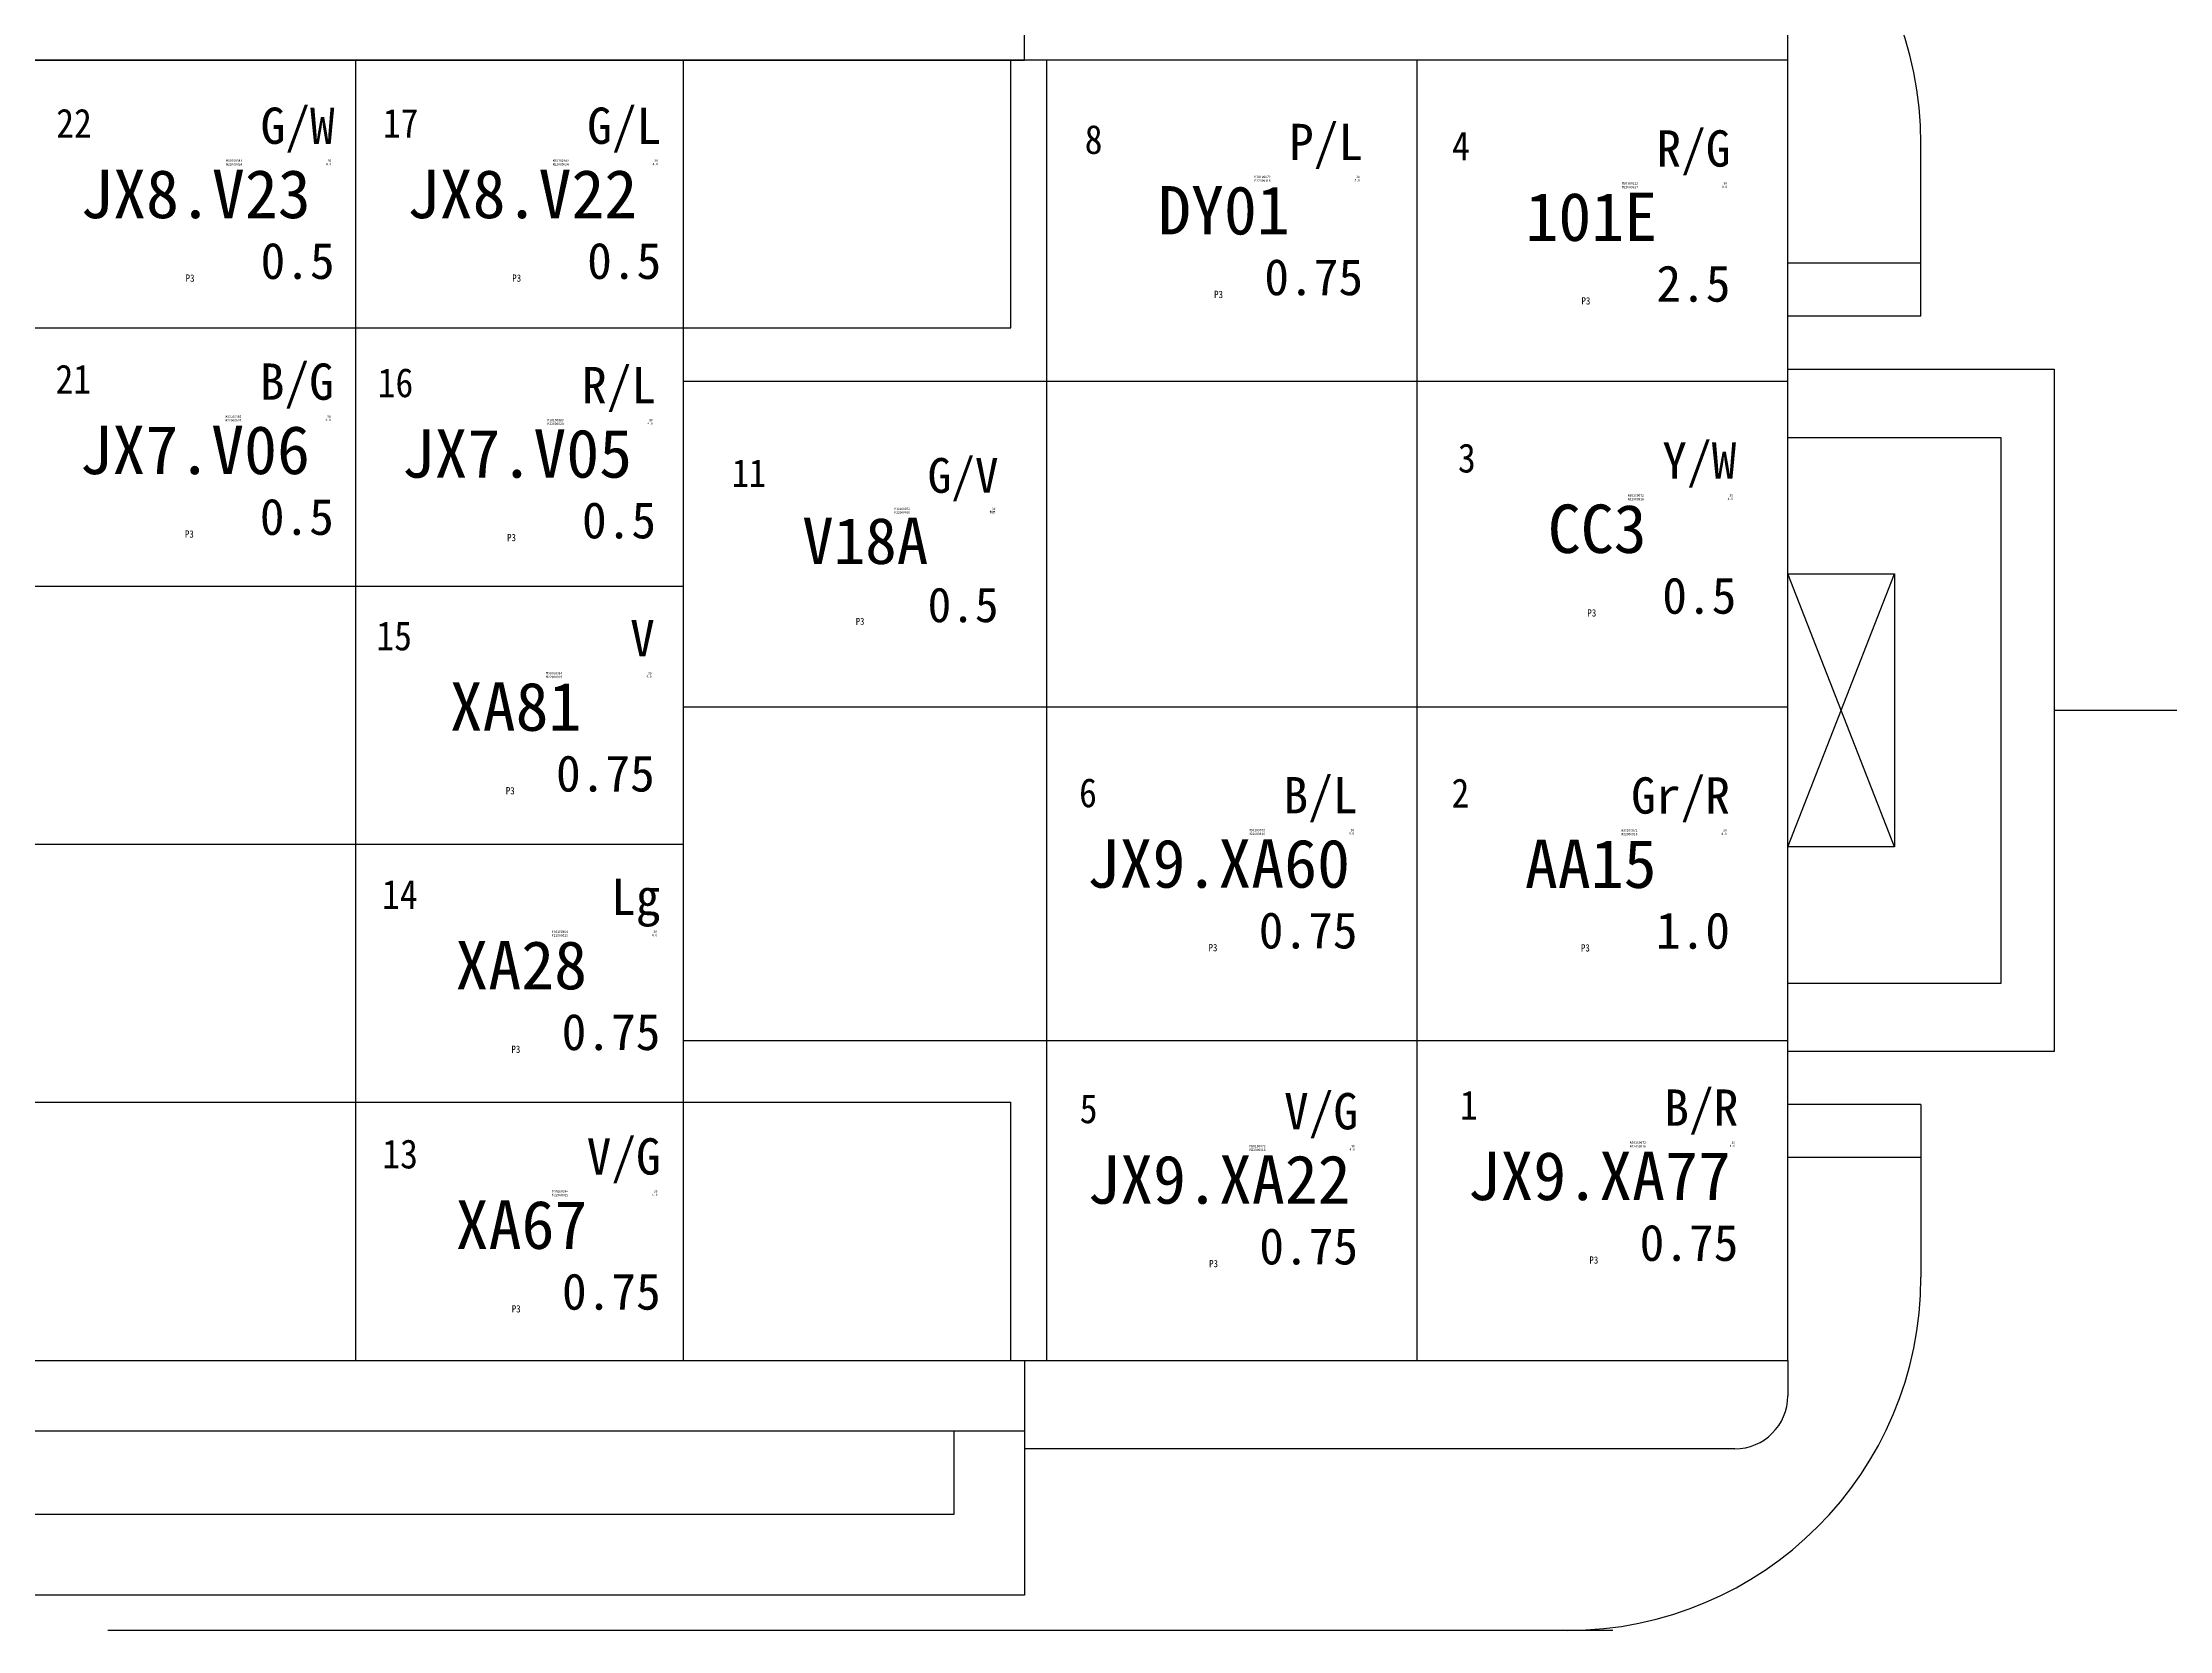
# Model space of a CAD drawing. Header units: millimetres. Extents: x -2653 to 6698, y -4403 to -42.
# Drawn here: x 222.3 to 310.1, y -973.1 to -907.6 of the extents above; entities that cross this region are included whole.
import ezdxf
from ezdxf.enums import TextEntityAlignment as Align

# ---------------------------------------------------------------- set-up
doc = ezdxf.new("R2010")
doc.units = ezdxf.units.MM
doc.header["$MEASUREMENT"] = 0
doc.layers.add('轮廓线', color=7, linetype='Continuous')
for name, color, linetype, plot in [('隐藏-剥皮长度', 2, 'Continuous', False), ('隐藏-加余量', 1, 'Continuous', False), ('隐藏-备注', 1, 'Continuous', False), ('隐藏-孔位', 1, 'Continuous', False), ('隐藏-对应端子', 2, 'Continuous', False), ('隐藏-规格', 1, 'Continuous', False), ('隐藏-辅助信息', 3, 'Continuous', False), ('隐藏-防水栓', 2, 'Continuous', False)]:
    doc.layers.add(name, color=color, linetype=linetype, plot=plot)
doc.styles.add('CL', font='', dxfattribs={"height": 2})
doc.styles.get('CL').set_extended_font_data('SimSun')

# ---------------------------------------------------------------- blocks, each defined once
blk = doc.blocks.new('电线2')
at = {"layer": '轮廓线', "color": 7, "style": 'CL', "flags": 4}
for tag, p in [('颜色', (5.879, 2.803)), ('线径', (5.879, -2.776))]:
    blk.add_attdef(tag, text='', height=1.5, dxfattribs=at).set_placement(p, align=Align.MIDDLE_RIGHT)
blk.add_attdef('线号', text='', height=2, dxfattribs=at).set_placement((0.127, -0.016), align=Align.MIDDLE_CENTER)
at = {"layer": '隐藏-剥皮长度', "color": 2, "style": 'CL', "width": 0.9, "flags": 4}
blk.add_attdef('剥皮', text='', height=0.1, dxfattribs=at).set_placement((5.742, 1.222), align=Align.MIDDLE_RIGHT)
at = {"layer": '隐藏-加余量', "color": 1, "style": 'CL', "width": 0.9, "flags": 4}
blk.add_attdef('加余量', text='', height=0.1, dxfattribs=at).set_placement((5.742, 1.362), align=Align.MIDDLE_RIGHT)
at = {"layer": '隐藏-备注', "color": 1, "style": 'CL', "width": 0.9, "flags": 5}
blk.add_attdef('备注', text='', height=0.1, dxfattribs=at).set_placement((3.704, -1.38), align=Align.MIDDLE_CENTER)
at = {"layer": '隐藏-孔位', "color": 6, "style": 'CL', "width": 0.9, "flags": 4}
blk.add_attdef('孔位', text='', height=1.2, dxfattribs=at).set_placement((-5.625, 2.907), align=Align.MIDDLE_LEFT)
at = {"layer": '隐藏-对应端子', "color": 2, "style": 'CL', "width": 0.9, "flags": 4}
blk.add_attdef('对应簧片', text='', height=0.1, dxfattribs=at).set_placement((2.055, 1.208), align=Align.MIDDLE_RIGHT)
at = {"layer": '隐藏-规格', "color": 1, "style": 'CL', "width": 0.9, "flags": 5}
blk.add_attdef('规格', text='', height=0.2, dxfattribs=at).set_placement((5.742, -1.391), align=Align.MIDDLE_RIGHT)
at = {"layer": '隐藏-辅助信息', "color": 3, "style": 'CL', "width": 0.9, "flags": 5}
for tag, p in [('供方编码', (3.704, 1.236)), ('编码', (3.704, 1.37))]:
    blk.add_attdef(tag, text='', height=0.1, dxfattribs=at).set_placement(p, align=Align.MIDDLE_CENTER)
at = {"layer": '隐藏-辅助信息', "color": 2, "style": 'CL', "width": 0.9, "flags": 5}
for tag, p in [('辅助', (3.704, 1.511)), ('标识管', (3.704, -1.138))]:
    blk.add_attdef(tag, text='', height=0.1, dxfattribs=at).set_placement(p, align=Align.MIDDLE_CENTER)
at = {"layer": '隐藏-辅助信息', "color": 3, "style": 'CL', "width": 0.9, "flags": 5}
for tag, p in [('线种', (2.055, -1.261)), ('工位', (2.055, -1.38))]:
    blk.add_attdef(tag, text='', height=0.1, dxfattribs=at).set_placement(p, align=Align.MIDDLE_RIGHT)
at = {"layer": '隐藏-辅助信息', "color": 1, "style": 'CL', "width": 0.9, "flags": 5}
blk.add_attdef('选项', text='', height=0.1, dxfattribs=at).set_placement((3.704, -1.261), align=Align.MIDDLE_CENTER)
at = {"layer": '隐藏-辅助信息', "color": 4, "style": 'CL', "width": 0.9, "flags": 4}
blk.add_attdef('位置', text='', height=0.3, dxfattribs=at).set_placement((-0.094, -3.491), align=Align.MIDDLE_CENTER)
at = {"layer": '隐藏-防水栓', "color": 2, "style": 'CL', "width": 0.9, "flags": 4}
blk.add_attdef('防水栓', text='', height=0.1, dxfattribs=at).set_placement((2.055, 1.362), align=Align.MIDDLE_RIGHT)

msp = doc.modelspace()

# ---------------------------------------------------------------- linework, layer by layer
at = {"color": 0}
for p, q in [((294.365, -908.282), (294.365, -906.823)), ((299.871, -918.849), (299.871, -911.724)), ((299.871, -916.661), (294.365, -916.661)), ((299.871, -918.849), (294.365, -918.849)), ((298.77, -940.768), (294.365, -929.494)), ((294.365, -940.768), (298.77, -929.494)), ((299.871, -951.413), (294.365, -951.413)), ((299.871, -951.413), (299.871, -958.538)), ((299.871, -953.602), (294.365, -953.602)), ((294.365, -961.981), (294.365, -963.44)), ((262.834, -964.896), (214.746, -964.896)), ((292.177, -965.629), (262.834, -965.629)), ((287.142, -973.131), (224.953, -973.131))]:
    msp.add_line(p, q, dxfattribs=at)
for points in [[(262.834, -908.282), (262.834, -898.592), (214.746, -898.592), (214.746, -908.282)], [(294.364, -961.981), (294.365, -908.282), (167.514, -908.282), (167.514, -961.981)], [(294.365, -949.224), (294.365, -921.038), (305.377, -921.038), (305.377, -949.224)], [(294.365, -946.406), (294.365, -923.857), (303.175, -923.857), (303.175, -946.406)], [(294.365, -940.768), (294.365, -929.494), (298.77, -929.494), (298.77, -940.768)], [(262.834, -961.981), (262.834, -971.671), (214.746, -971.671), (214.746, -961.981)]]:
    msp.add_lwpolyline(points, close=True, dxfattribs=at)
msp.add_lwpolyline([(217.651, -964.896), (217.651, -968.334), (259.928, -968.334), (259.928, -964.896)], dxfattribs=at)
for centre, radius, start, end in [((285.279, -911.724), 14.592, 0, 90), ((285.279, -958.538), 14.592, 270, 0), ((292.177, -963.44), 2.189, 270, 0)]:
    msp.add_arc(centre, radius, start, end, dxfattribs=at)
at = {"layer": '轮廓线', "lineweight": 25}
for p, q in [((235.199, -961.981), (235.199, -908.282)), ((248.736, -961.981), (248.736, -908.282)), ((262.272, -919.339), (262.272, -908.282)), ((263.75, -961.981), (263.75, -908.282)), ((279.057, -961.981), (279.057, -908.282)), ((167.514, -919.339), (262.272, -919.339)), ((294.365, -921.553), (248.736, -921.553)), ((167.514, -929.999), (248.736, -929.999)), ((294.365, -934.997), (248.736, -934.997)), ((167.514, -940.66), (248.736, -940.66)), ((294.365, -948.776), (248.736, -948.776)), ((167.514, -951.32), (262.272, -951.32)), ((262.272, -961.981), (262.272, -951.32))]:
    msp.add_line(p, q, dxfattribs=at)
at = {"layer": '轮廓线', "lineweight": -3}
msp.add_line((436.035, -935.131), (305.377, -935.131), dxfattribs=at)

# ---------------------------------------------------------------- block references
at = {"lineweight": -3}
ref = msp.add_blockref('电线2', (228.45, -913.79), dxfattribs=at)
ref.add_attrib('线号', 'JX8.V23', dxfattribs={"layer": '轮廓线', "color": 7, "height": 2, "style": 'CL'}).set_placement((228.577, -913.806), align=Align.MIDDLE_CENTER)
ref.add_attrib('线径', '0.5', dxfattribs={"layer": '轮廓线', "color": 7, "height": 1.5, "style": 'CL'}).set_placement((234.329, -916.565), align=Align.MIDDLE_RIGHT)
ref.add_attrib('颜色', 'G/W', dxfattribs={"layer": '轮廓线', "color": 7, "height": 1.5, "style": 'CL'}).set_placement((234.329, -910.986), align=Align.MIDDLE_RIGHT)
ref.add_attrib('孔位', '22', dxfattribs={"layer": '隐藏-孔位', "color": 6, "height": 1.2, "style": 'CL', "width": 0.9}).set_placement((222.825, -910.883), align=Align.MIDDLE_LEFT)
ref.add_attrib('剥皮', '4.0', dxfattribs={"layer": '隐藏-剥皮长度', "color": 2, "height": 0.1, "style": 'CL', "width": 0.9}).set_placement((234.192, -912.568), align=Align.MIDDLE_RIGHT)
ref.add_attrib('对应簧片', 'M22000024', dxfattribs={"layer": '隐藏-对应端子', "color": 2, "height": 0.1, "style": 'CL', "width": 0.9}).set_placement((230.506, -912.581), align=Align.MIDDLE_RIGHT)
ref.add_attrib('防水栓', 'M30100383', dxfattribs={"layer": '隐藏-防水栓', "color": 2, "height": 0.1, "style": 'CL', "width": 0.9}).set_placement((230.506, -912.428), align=Align.MIDDLE_RIGHT)
ref.add_attrib('加余量', '30', dxfattribs={"layer": '隐藏-加余量', "color": 1, "height": 0.1, "style": 'CL', "width": 0.9}).set_placement((234.192, -912.428), align=Align.MIDDLE_RIGHT)
ref.add_attrib('位置', 'P3', dxfattribs={"layer": '隐藏-辅助信息', "color": 4, "height": 0.3, "style": 'CL', "width": 0.9}).set_placement((228.356, -917.28), align=Align.MIDDLE_CENTER)
ref = msp.add_blockref('电线2', (241.945, -913.79), dxfattribs=at)
ref.add_attrib('线号', 'JX8.V22', dxfattribs={"layer": '轮廓线', "color": 7, "height": 2, "style": 'CL'}).set_placement((242.071, -913.806), align=Align.MIDDLE_CENTER)
ref.add_attrib('线径', '0.5', dxfattribs={"layer": '轮廓线', "color": 7, "height": 1.5, "style": 'CL'}).set_placement((247.823, -916.565), align=Align.MIDDLE_RIGHT)
ref.add_attrib('颜色', 'G/L', dxfattribs={"layer": '轮廓线', "color": 7, "height": 1.5, "style": 'CL'}).set_placement((247.823, -910.986), align=Align.MIDDLE_RIGHT)
ref.add_attrib('孔位', '17', dxfattribs={"layer": '隐藏-孔位', "color": 6, "height": 1.2, "style": 'CL', "width": 0.9}).set_placement((236.32, -910.883), align=Align.MIDDLE_LEFT)
ref.add_attrib('剥皮', '4.0', dxfattribs={"layer": '隐藏-剥皮长度', "color": 2, "height": 0.1, "style": 'CL', "width": 0.9}).set_placement((247.686, -912.568), align=Align.MIDDLE_RIGHT)
ref.add_attrib('对应簧片', 'M22000024', dxfattribs={"layer": '隐藏-对应端子', "color": 2, "height": 0.1, "style": 'CL', "width": 0.9}).set_placement((244, -912.581), align=Align.MIDDLE_RIGHT)
ref.add_attrib('防水栓', 'M30100383', dxfattribs={"layer": '隐藏-防水栓', "color": 2, "height": 0.1, "style": 'CL', "width": 0.9}).set_placement((244, -912.428), align=Align.MIDDLE_RIGHT)
ref.add_attrib('加余量', '30', dxfattribs={"layer": '隐藏-加余量', "color": 1, "height": 0.1, "style": 'CL', "width": 0.9}).set_placement((247.686, -912.428), align=Align.MIDDLE_RIGHT)
ref.add_attrib('位置', 'P3', dxfattribs={"layer": '隐藏-辅助信息', "color": 4, "height": 0.3, "style": 'CL', "width": 0.9}).set_placement((241.85, -917.28), align=Align.MIDDLE_CENTER)
ref = msp.add_blockref('电线2', (270.943, -914.462), dxfattribs=at)
ref.add_attrib('线号', 'DY01', dxfattribs={"layer": '轮廓线', "color": 7, "height": 2, "style": 'CL'}).set_placement((271.07, -914.478), align=Align.MIDDLE_CENTER)
ref.add_attrib('线径', '0.75', dxfattribs={"layer": '轮廓线', "color": 7, "height": 1.5, "style": 'CL'}).set_placement((276.821, -917.237), align=Align.MIDDLE_RIGHT)
ref.add_attrib('颜色', 'P/L', dxfattribs={"layer": '轮廓线', "color": 7, "height": 1.5, "style": 'CL'}).set_placement((276.821, -911.658), align=Align.MIDDLE_RIGHT)
ref.add_attrib('孔位', '8', dxfattribs={"layer": '隐藏-孔位', "color": 6, "height": 1.2, "style": 'CL', "width": 0.9}).set_placement((265.318, -911.555), align=Align.MIDDLE_LEFT)
ref.add_attrib('剥皮', '4.0', dxfattribs={"layer": '隐藏-剥皮长度', "color": 2, "height": 0.1, "style": 'CL', "width": 0.9}).set_placement((276.685, -913.24), align=Align.MIDDLE_RIGHT)
ref.add_attrib('对应簧片', 'M22000916', dxfattribs={"layer": '隐藏-对应端子', "color": 2, "height": 0.1, "style": 'CL', "width": 0.9}).set_placement((272.998, -913.253), align=Align.MIDDLE_RIGHT)
ref.add_attrib('防水栓', 'M30100072', dxfattribs={"layer": '隐藏-防水栓', "color": 2, "height": 0.1, "style": 'CL', "width": 0.9}).set_placement((272.998, -913.1), align=Align.MIDDLE_RIGHT)
ref.add_attrib('加余量', '30', dxfattribs={"layer": '隐藏-加余量', "color": 1, "height": 0.1, "style": 'CL', "width": 0.9}).set_placement((276.685, -913.1), align=Align.MIDDLE_RIGHT)
ref.add_attrib('位置', 'P3', dxfattribs={"layer": '隐藏-辅助信息', "color": 4, "height": 0.3, "style": 'CL', "width": 0.9}).set_placement((270.848, -917.952), align=Align.MIDDLE_CENTER)
ref = msp.add_blockref('电线2', (286.121, -914.729), dxfattribs=at)
ref.add_attrib('线号', '101E', dxfattribs={"layer": '轮廓线', "color": 7, "height": 2, "style": 'CL'}).set_placement((286.248, -914.746), align=Align.MIDDLE_CENTER)
ref.add_attrib('线径', '2.5', dxfattribs={"layer": '轮廓线', "color": 7, "height": 1.5, "style": 'CL'}).set_placement((292, -917.505), align=Align.MIDDLE_RIGHT)
ref.add_attrib('颜色', 'R/G', dxfattribs={"layer": '轮廓线', "color": 7, "height": 1.5, "style": 'CL'}).set_placement((292, -911.926), align=Align.MIDDLE_RIGHT)
ref.add_attrib('孔位', '4', dxfattribs={"layer": '隐藏-孔位', "color": 6, "height": 1.2, "style": 'CL', "width": 0.9}).set_placement((280.496, -911.822), align=Align.MIDDLE_LEFT)
ref.add_attrib('剥皮', '4.0', dxfattribs={"layer": '隐藏-剥皮长度', "color": 2, "height": 0.1, "style": 'CL', "width": 0.9}).set_placement((291.863, -913.508), align=Align.MIDDLE_RIGHT)
ref.add_attrib('对应簧片', 'M22000927', dxfattribs={"layer": '隐藏-对应端子', "color": 2, "height": 0.1, "style": 'CL', "width": 0.9}).set_placement((288.177, -913.521), align=Align.MIDDLE_RIGHT)
ref.add_attrib('防水栓', 'M30300112', dxfattribs={"layer": '隐藏-防水栓', "color": 2, "height": 0.1, "style": 'CL', "width": 0.9}).set_placement((288.177, -913.368), align=Align.MIDDLE_RIGHT)
ref.add_attrib('加余量', '30', dxfattribs={"layer": '隐藏-加余量', "color": 1, "height": 0.1, "style": 'CL', "width": 0.9}).set_placement((291.863, -913.368), align=Align.MIDDLE_RIGHT)
ref.add_attrib('位置', 'P3', dxfattribs={"layer": '隐藏-辅助信息', "color": 4, "height": 0.3, "style": 'CL', "width": 0.9}).set_placement((286.027, -918.22), align=Align.MIDDLE_CENTER)
ref = msp.add_blockref('电线2', (228.42, -924.359), dxfattribs=at)
ref.add_attrib('线号', 'JX7.V06', dxfattribs={"layer": '轮廓线', "color": 7, "height": 2, "style": 'CL'}).set_placement((228.547, -924.376), align=Align.MIDDLE_CENTER)
ref.add_attrib('线径', '0.5', dxfattribs={"layer": '轮廓线', "color": 7, "height": 1.5, "style": 'CL'}).set_placement((234.298, -927.135), align=Align.MIDDLE_RIGHT)
ref.add_attrib('颜色', 'B/G', dxfattribs={"layer": '轮廓线', "color": 7, "height": 1.5, "style": 'CL'}).set_placement((234.298, -921.556), align=Align.MIDDLE_RIGHT)
ref.add_attrib('孔位', '21', dxfattribs={"layer": '隐藏-孔位', "color": 6, "height": 1.2, "style": 'CL', "width": 0.9}).set_placement((222.795, -921.452), align=Align.MIDDLE_LEFT)
ref.add_attrib('剥皮', '4.0', dxfattribs={"layer": '隐藏-剥皮长度', "color": 2, "height": 0.1, "style": 'CL', "width": 0.9}).set_placement((234.162, -923.138), align=Align.MIDDLE_RIGHT)
ref.add_attrib('对应簧片', 'M22000024', dxfattribs={"layer": '隐藏-对应端子', "color": 2, "height": 0.1, "style": 'CL', "width": 0.9}).set_placement((230.475, -923.151), align=Align.MIDDLE_RIGHT)
ref.add_attrib('防水栓', 'M30100383', dxfattribs={"layer": '隐藏-防水栓', "color": 2, "height": 0.1, "style": 'CL', "width": 0.9}).set_placement((230.475, -922.997), align=Align.MIDDLE_RIGHT)
ref.add_attrib('加余量', '30', dxfattribs={"layer": '隐藏-加余量', "color": 1, "height": 0.1, "style": 'CL', "width": 0.9}).set_placement((234.162, -922.997), align=Align.MIDDLE_RIGHT)
ref.add_attrib('位置', 'P3', dxfattribs={"layer": '隐藏-辅助信息', "color": 4, "height": 0.3, "style": 'CL', "width": 0.9}).set_placement((228.325, -927.85), align=Align.MIDDLE_CENTER)
ref = msp.add_blockref('电线2', (241.732, -924.505), dxfattribs=at)
ref.add_attrib('线号', 'JX7.V05', dxfattribs={"layer": '轮廓线', "color": 7, "height": 2, "style": 'CL'}).set_placement((241.858, -924.521), align=Align.MIDDLE_CENTER)
ref.add_attrib('线径', '0.5', dxfattribs={"layer": '轮廓线', "color": 7, "height": 1.5, "style": 'CL'}).set_placement((247.61, -927.28), align=Align.MIDDLE_RIGHT)
ref.add_attrib('颜色', 'R/L', dxfattribs={"layer": '轮廓线', "color": 7, "height": 1.5, "style": 'CL'}).set_placement((247.61, -921.701), align=Align.MIDDLE_RIGHT)
ref.add_attrib('孔位', '16', dxfattribs={"layer": '隐藏-孔位', "color": 6, "height": 1.2, "style": 'CL', "width": 0.9}).set_placement((236.107, -921.598), align=Align.MIDDLE_LEFT)
ref.add_attrib('剥皮', '4.0', dxfattribs={"layer": '隐藏-剥皮长度', "color": 2, "height": 0.1, "style": 'CL', "width": 0.9}).set_placement((247.473, -923.283), align=Align.MIDDLE_RIGHT)
ref.add_attrib('对应簧片', 'M22000024', dxfattribs={"layer": '隐藏-对应端子', "color": 2, "height": 0.1, "style": 'CL', "width": 0.9}).set_placement((243.787, -923.296), align=Align.MIDDLE_RIGHT)
ref.add_attrib('防水栓', 'M30100383', dxfattribs={"layer": '隐藏-防水栓', "color": 2, "height": 0.1, "style": 'CL', "width": 0.9}).set_placement((243.787, -923.143), align=Align.MIDDLE_RIGHT)
ref.add_attrib('加余量', '30', dxfattribs={"layer": '隐藏-加余量', "color": 1, "height": 0.1, "style": 'CL', "width": 0.9}).set_placement((247.473, -923.143), align=Align.MIDDLE_RIGHT)
ref.add_attrib('位置', 'P3', dxfattribs={"layer": '隐藏-辅助信息', "color": 4, "height": 0.3, "style": 'CL', "width": 0.9}).set_placement((241.637, -927.995), align=Align.MIDDLE_CENTER)
ref = msp.add_blockref('电线2', (286.365, -927.617), dxfattribs=at)
ref.add_attrib('线号', 'CC3', dxfattribs={"layer": '轮廓线', "color": 7, "height": 2, "style": 'CL'}).set_placement((286.492, -927.633), align=Align.MIDDLE_CENTER)
ref.add_attrib('线径', '0.5', dxfattribs={"layer": '轮廓线', "color": 7, "height": 1.5, "style": 'CL'}).set_placement((292.243, -930.392), align=Align.MIDDLE_RIGHT)
ref.add_attrib('颜色', 'Y/W', dxfattribs={"layer": '轮廓线', "color": 7, "height": 1.5, "style": 'CL'}).set_placement((292.243, -924.813), align=Align.MIDDLE_RIGHT)
ref.add_attrib('孔位', '3', dxfattribs={"layer": '隐藏-孔位', "color": 6, "height": 1.2, "style": 'CL', "width": 0.9}).set_placement((280.74, -924.71), align=Align.MIDDLE_LEFT)
ref.add_attrib('剥皮', '4.0', dxfattribs={"layer": '隐藏-剥皮长度', "color": 2, "height": 0.1, "style": 'CL', "width": 0.9}).set_placement((292.106, -926.395), align=Align.MIDDLE_RIGHT)
ref.add_attrib('对应簧片', 'M22000916', dxfattribs={"layer": '隐藏-对应端子', "color": 2, "height": 0.1, "style": 'CL', "width": 0.9}).set_placement((288.42, -926.408), align=Align.MIDDLE_RIGHT)
ref.add_attrib('防水栓', 'M30100072', dxfattribs={"layer": '隐藏-防水栓', "color": 2, "height": 0.1, "style": 'CL', "width": 0.9}).set_placement((288.42, -926.255), align=Align.MIDDLE_RIGHT)
ref.add_attrib('加余量', '30', dxfattribs={"layer": '隐藏-加余量', "color": 1, "height": 0.1, "style": 'CL', "width": 0.9}).set_placement((292.106, -926.255), align=Align.MIDDLE_RIGHT)
ref.add_attrib('位置', 'P3', dxfattribs={"layer": '隐藏-辅助信息', "color": 4, "height": 0.3, "style": 'CL', "width": 0.9}).set_placement((286.27, -931.107), align=Align.MIDDLE_CENTER)
at = {"lineweight": 0}
ref = msp.add_blockref('电线2', (256.129, -928.114), dxfattribs=dict(at, xscale=0.9576686719836403, yscale=0.9576686719836403, zscale=0.9576686719836403))
ref.add_attrib('线号', 'V18A', dxfattribs={"layer": '轮廓线', "color": 7, "height": 1.9153, "style": 'CL'}).set_placement((256.25, -928.13), align=Align.MIDDLE_CENTER)
ref.add_attrib('线径', '0.5', dxfattribs={"layer": '轮廓线', "color": 7, "height": 1.4365, "style": 'CL'}).set_placement((261.759, -930.772), align=Align.MIDDLE_RIGHT)
ref.add_attrib('颜色', 'G/V', dxfattribs={"layer": '轮廓线', "color": 7, "height": 1.4365, "style": 'CL'}).set_placement((261.759, -925.429), align=Align.MIDDLE_RIGHT)
ref.add_attrib('孔位', '11', dxfattribs={"layer": '隐藏-孔位', "color": 6, "height": 1.1492, "style": 'CL', "width": 0.9}).set_placement((250.742, -925.33), align=Align.MIDDLE_LEFT)
ref.add_attrib('剥皮', '剥皮', dxfattribs={"layer": '隐藏-剥皮长度', "color": 2, "height": 0.0958, "style": 'CL', "width": 0.9}).set_placement((261.628, -926.944), align=Align.MIDDLE_RIGHT)
ref.add_attrib('对应簧片', 'M22000916', dxfattribs={"layer": '隐藏-对应端子', "color": 2, "height": 0.0958, "style": 'CL', "width": 0.9}).set_placement((258.097, -926.957), align=Align.MIDDLE_RIGHT)
ref.add_attrib('防水栓', 'M30100072', dxfattribs={"layer": '隐藏-防水栓', "color": 2, "height": 0.0958, "style": 'CL', "width": 0.9}).set_placement((258.097, -926.81), align=Align.MIDDLE_RIGHT)
ref.add_attrib('加余量', '30', dxfattribs={"layer": '隐藏-加余量', "color": 1, "height": 0.0958, "style": 'CL', "width": 0.9}).set_placement((261.628, -926.81), align=Align.MIDDLE_RIGHT)
ref.add_attrib('位置', 'P3', dxfattribs={"layer": '隐藏-辅助信息', "color": 4, "height": 0.2873, "style": 'CL', "width": 0.9}).set_placement((256.039, -931.457), align=Align.MIDDLE_CENTER)
at = {"lineweight": -3}
ref = msp.add_blockref('电线2', (241.678, -934.96), dxfattribs=at)
ref.add_attrib('线号', 'XA81', dxfattribs={"layer": '轮廓线', "color": 7, "height": 2, "style": 'CL'}).set_placement((241.805, -934.976), align=Align.MIDDLE_CENTER)
ref.add_attrib('线径', '0.75', dxfattribs={"layer": '轮廓线', "color": 7, "height": 1.5, "style": 'CL'}).set_placement((247.556, -937.736), align=Align.MIDDLE_RIGHT)
ref.add_attrib('颜色', 'V', dxfattribs={"layer": '轮廓线', "color": 7, "height": 1.5, "style": 'CL'}).set_placement((247.556, -932.157), align=Align.MIDDLE_RIGHT)
ref.add_attrib('孔位', '15', dxfattribs={"layer": '隐藏-孔位', "color": 6, "height": 1.2, "style": 'CL', "width": 0.9}).set_placement((236.053, -932.053), align=Align.MIDDLE_LEFT)
ref.add_attrib('剥皮', '4.0', dxfattribs={"layer": '隐藏-剥皮长度', "color": 2, "height": 0.1, "style": 'CL', "width": 0.9}).set_placement((247.419, -933.738), align=Align.MIDDLE_RIGHT)
ref.add_attrib('对应簧片', 'M22000025', dxfattribs={"layer": '隐藏-对应端子', "color": 2, "height": 0.1, "style": 'CL', "width": 0.9}).set_placement((243.733, -933.752), align=Align.MIDDLE_RIGHT)
ref.add_attrib('防水栓', 'M30100364', dxfattribs={"layer": '隐藏-防水栓', "color": 2, "height": 0.1, "style": 'CL', "width": 0.9}).set_placement((243.733, -933.598), align=Align.MIDDLE_RIGHT)
ref.add_attrib('加余量', '30', dxfattribs={"layer": '隐藏-加余量', "color": 1, "height": 0.1, "style": 'CL', "width": 0.9}).set_placement((247.419, -933.598), align=Align.MIDDLE_RIGHT)
ref.add_attrib('位置', 'P3', dxfattribs={"layer": '隐藏-辅助信息', "color": 4, "height": 0.3, "style": 'CL', "width": 0.9}).set_placement((241.583, -938.451), align=Align.MIDDLE_CENTER)
ref = msp.add_blockref('电线2', (270.712, -941.44), dxfattribs=at)
ref.add_attrib('线号', 'JX9.XA60', dxfattribs={"layer": '轮廓线', "color": 7, "height": 2, "style": 'CL'}).set_placement((270.839, -941.456), align=Align.MIDDLE_CENTER)
ref.add_attrib('线径', '0.75', dxfattribs={"layer": '轮廓线', "color": 7, "height": 1.5, "style": 'CL'}).set_placement((276.591, -944.216), align=Align.MIDDLE_RIGHT)
ref.add_attrib('颜色', 'B/L', dxfattribs={"layer": '轮廓线', "color": 7, "height": 1.5, "style": 'CL'}).set_placement((276.591, -938.637), align=Align.MIDDLE_RIGHT)
ref.add_attrib('孔位', '6', dxfattribs={"layer": '隐藏-孔位', "color": 6, "height": 1.2, "style": 'CL', "width": 0.9}).set_placement((265.087, -938.533), align=Align.MIDDLE_LEFT)
ref.add_attrib('剥皮', '4.0', dxfattribs={"layer": '隐藏-剥皮长度', "color": 2, "height": 0.1, "style": 'CL', "width": 0.9}).set_placement((276.454, -940.219), align=Align.MIDDLE_RIGHT)
ref.add_attrib('对应簧片', 'M22000916', dxfattribs={"layer": '隐藏-对应端子', "color": 2, "height": 0.1, "style": 'CL', "width": 0.9}).set_placement((272.767, -940.232), align=Align.MIDDLE_RIGHT)
ref.add_attrib('防水栓', 'M30100072', dxfattribs={"layer": '隐藏-防水栓', "color": 2, "height": 0.1, "style": 'CL', "width": 0.9}).set_placement((272.767, -940.078), align=Align.MIDDLE_RIGHT)
ref.add_attrib('加余量', '30', dxfattribs={"layer": '隐藏-加余量', "color": 1, "height": 0.1, "style": 'CL', "width": 0.9}).set_placement((276.454, -940.078), align=Align.MIDDLE_RIGHT)
ref.add_attrib('位置', 'P3', dxfattribs={"layer": '隐藏-辅助信息', "color": 4, "height": 0.3, "style": 'CL', "width": 0.9}).set_placement((270.618, -944.931), align=Align.MIDDLE_CENTER)
ref = msp.add_blockref('电线2', (286.099, -941.451), dxfattribs=at)
ref.add_attrib('线号', 'AA15', dxfattribs={"layer": '轮廓线', "color": 7, "height": 2, "style": 'CL'}).set_placement((286.226, -941.467), align=Align.MIDDLE_CENTER)
ref.add_attrib('线径', '1.0', dxfattribs={"layer": '轮廓线', "color": 7, "height": 1.5, "style": 'CL'}).set_placement((291.978, -944.226), align=Align.MIDDLE_RIGHT)
ref.add_attrib('颜色', 'Gr/R', dxfattribs={"layer": '轮廓线', "color": 7, "height": 1.5, "style": 'CL'}).set_placement((291.978, -938.647), align=Align.MIDDLE_RIGHT)
ref.add_attrib('孔位', '2', dxfattribs={"layer": '隐藏-孔位', "color": 6, "height": 1.2, "style": 'CL', "width": 0.9}).set_placement((280.474, -938.544), align=Align.MIDDLE_LEFT)
ref.add_attrib('剥皮', '4.0', dxfattribs={"layer": '隐藏-剥皮长度', "color": 2, "height": 0.1, "style": 'CL', "width": 0.9}).set_placement((291.841, -940.229), align=Align.MIDDLE_RIGHT)
ref.add_attrib('对应簧片', 'M22000916', dxfattribs={"layer": '隐藏-对应端子', "color": 2, "height": 0.1, "style": 'CL', "width": 0.9}).set_placement((288.154, -940.242), align=Align.MIDDLE_RIGHT)
ref.add_attrib('防水栓', 'M30100072', dxfattribs={"layer": '隐藏-防水栓', "color": 2, "height": 0.1, "style": 'CL', "width": 0.9}).set_placement((288.154, -940.089), align=Align.MIDDLE_RIGHT)
ref.add_attrib('加余量', '30', dxfattribs={"layer": '隐藏-加余量', "color": 1, "height": 0.1, "style": 'CL', "width": 0.9}).set_placement((291.841, -940.089), align=Align.MIDDLE_RIGHT)
ref.add_attrib('位置', 'P3', dxfattribs={"layer": '隐藏-辅助信息', "color": 4, "height": 0.3, "style": 'CL', "width": 0.9}).set_placement((286.004, -944.941), align=Align.MIDDLE_CENTER)
ref = msp.add_blockref('电线2', (241.911, -945.636), dxfattribs=at)
ref.add_attrib('线号', 'XA28', dxfattribs={"layer": '轮廓线', "color": 7, "height": 2, "style": 'CL'}).set_placement((242.038, -945.652), align=Align.MIDDLE_CENTER)
ref.add_attrib('线径', '0.75', dxfattribs={"layer": '轮廓线', "color": 7, "height": 1.5, "style": 'CL'}).set_placement((247.789, -948.412), align=Align.MIDDLE_RIGHT)
ref.add_attrib('颜色', 'Lg', dxfattribs={"layer": '轮廓线', "color": 7, "height": 1.5, "style": 'CL'}).set_placement((247.789, -942.833), align=Align.MIDDLE_RIGHT)
ref.add_attrib('孔位', '14', dxfattribs={"layer": '隐藏-孔位', "color": 6, "height": 1.2, "style": 'CL', "width": 0.9}).set_placement((236.286, -942.729), align=Align.MIDDLE_LEFT)
ref.add_attrib('剥皮', '4.0', dxfattribs={"layer": '隐藏-剥皮长度', "color": 2, "height": 0.1, "style": 'CL', "width": 0.9}).set_placement((247.653, -944.414), align=Align.MIDDLE_RIGHT)
ref.add_attrib('对应簧片', 'M22000025', dxfattribs={"layer": '隐藏-对应端子', "color": 2, "height": 0.1, "style": 'CL', "width": 0.9}).set_placement((243.966, -944.428), align=Align.MIDDLE_RIGHT)
ref.add_attrib('防水栓', 'M30100364', dxfattribs={"layer": '隐藏-防水栓', "color": 2, "height": 0.1, "style": 'CL', "width": 0.9}).set_placement((243.966, -944.274), align=Align.MIDDLE_RIGHT)
ref.add_attrib('加余量', '30', dxfattribs={"layer": '隐藏-加余量', "color": 1, "height": 0.1, "style": 'CL', "width": 0.9}).set_placement((247.653, -944.274), align=Align.MIDDLE_RIGHT)
ref.add_attrib('位置', 'P3', dxfattribs={"layer": '隐藏-辅助信息', "color": 4, "height": 0.3, "style": 'CL', "width": 0.9}).set_placement((241.816, -949.127), align=Align.MIDDLE_CENTER)
ref = msp.add_blockref('电线2', (270.737, -954.489), dxfattribs=at)
ref.add_attrib('线号', 'JX9.XA22', dxfattribs={"layer": '轮廓线', "color": 7, "height": 2, "style": 'CL'}).set_placement((270.864, -954.506), align=Align.MIDDLE_CENTER)
ref.add_attrib('线径', '0.75', dxfattribs={"layer": '轮廓线', "color": 7, "height": 1.5, "style": 'CL'}).set_placement((276.615, -957.265), align=Align.MIDDLE_RIGHT)
ref.add_attrib('颜色', 'V/G', dxfattribs={"layer": '轮廓线', "color": 7, "height": 1.5, "style": 'CL'}).set_placement((276.615, -951.686), align=Align.MIDDLE_RIGHT)
ref.add_attrib('孔位', '5', dxfattribs={"layer": '隐藏-孔位', "color": 6, "height": 1.2, "style": 'CL', "width": 0.9}).set_placement((265.112, -951.582), align=Align.MIDDLE_LEFT)
ref.add_attrib('剥皮', '4.0', dxfattribs={"layer": '隐藏-剥皮长度', "color": 2, "height": 0.1, "style": 'CL', "width": 0.9}).set_placement((276.478, -953.268), align=Align.MIDDLE_RIGHT)
ref.add_attrib('对应簧片', 'M22000916', dxfattribs={"layer": '隐藏-对应端子', "color": 2, "height": 0.1, "style": 'CL', "width": 0.9}).set_placement((272.792, -953.281), align=Align.MIDDLE_RIGHT)
ref.add_attrib('防水栓', 'M30100072', dxfattribs={"layer": '隐藏-防水栓', "color": 2, "height": 0.1, "style": 'CL', "width": 0.9}).set_placement((272.792, -953.127), align=Align.MIDDLE_RIGHT)
ref.add_attrib('加余量', '30', dxfattribs={"layer": '隐藏-加余量', "color": 1, "height": 0.1, "style": 'CL', "width": 0.9}).set_placement((276.478, -953.127), align=Align.MIDDLE_RIGHT)
ref.add_attrib('位置', 'P3', dxfattribs={"layer": '隐藏-辅助信息', "color": 4, "height": 0.3, "style": 'CL', "width": 0.9}).set_placement((270.642, -957.98), align=Align.MIDDLE_CENTER)
ref = msp.add_blockref('电线2', (286.448, -954.342), dxfattribs=at)
ref.add_attrib('线号', 'JX9.XA77', dxfattribs={"layer": '轮廓线', "color": 7, "height": 2, "style": 'CL'}).set_placement((286.574, -954.358), align=Align.MIDDLE_CENTER)
ref.add_attrib('线径', '0.75', dxfattribs={"layer": '轮廓线', "color": 7, "height": 1.5, "style": 'CL'}).set_placement((292.326, -957.118), align=Align.MIDDLE_RIGHT)
ref.add_attrib('颜色', 'B/R', dxfattribs={"layer": '轮廓线', "color": 7, "height": 1.5, "style": 'CL'}).set_placement((292.326, -951.539), align=Align.MIDDLE_RIGHT)
ref.add_attrib('孔位', '1', dxfattribs={"layer": '隐藏-孔位', "color": 6, "height": 1.2, "style": 'CL', "width": 0.9}).set_placement((280.823, -951.435), align=Align.MIDDLE_LEFT)
ref.add_attrib('剥皮', '4.0', dxfattribs={"layer": '隐藏-剥皮长度', "color": 2, "height": 0.1, "style": 'CL', "width": 0.9}).set_placement((292.189, -953.12), align=Align.MIDDLE_RIGHT)
ref.add_attrib('对应簧片', 'M22000916', dxfattribs={"layer": '隐藏-对应端子', "color": 2, "height": 0.1, "style": 'CL', "width": 0.9}).set_placement((288.503, -953.134), align=Align.MIDDLE_RIGHT)
ref.add_attrib('防水栓', 'M30100072', dxfattribs={"layer": '隐藏-防水栓', "color": 2, "height": 0.1, "style": 'CL', "width": 0.9}).set_placement((288.503, -952.98), align=Align.MIDDLE_RIGHT)
ref.add_attrib('加余量', '30', dxfattribs={"layer": '隐藏-加余量', "color": 1, "height": 0.1, "style": 'CL', "width": 0.9}).set_placement((292.189, -952.98), align=Align.MIDDLE_RIGHT)
ref.add_attrib('位置', 'P3', dxfattribs={"layer": '隐藏-辅助信息', "color": 4, "height": 0.3, "style": 'CL', "width": 0.9}).set_placement((286.353, -957.833), align=Align.MIDDLE_CENTER)
ref = msp.add_blockref('电线2', (241.924, -956.357), dxfattribs=at)
ref.add_attrib('线号', 'XA67', dxfattribs={"layer": '轮廓线', "color": 7, "height": 2, "style": 'CL'}).set_placement((242.05, -956.374), align=Align.MIDDLE_CENTER)
ref.add_attrib('线径', '0.75', dxfattribs={"layer": '轮廓线', "color": 7, "height": 1.5, "style": 'CL'}).set_placement((247.802, -959.133), align=Align.MIDDLE_RIGHT)
ref.add_attrib('颜色', 'V/G', dxfattribs={"layer": '轮廓线', "color": 7, "height": 1.5, "style": 'CL'}).set_placement((247.802, -953.554), align=Align.MIDDLE_RIGHT)
ref.add_attrib('孔位', '13', dxfattribs={"layer": '隐藏-孔位', "color": 6, "height": 1.2, "style": 'CL', "width": 0.9}).set_placement((236.299, -953.45), align=Align.MIDDLE_LEFT)
ref.add_attrib('剥皮', '4.0', dxfattribs={"layer": '隐藏-剥皮长度', "color": 2, "height": 0.1, "style": 'CL', "width": 0.9}).set_placement((247.665, -955.136), align=Align.MIDDLE_RIGHT)
ref.add_attrib('对应簧片', 'M22000025', dxfattribs={"layer": '隐藏-对应端子', "color": 2, "height": 0.1, "style": 'CL', "width": 0.9}).set_placement((243.979, -955.149), align=Align.MIDDLE_RIGHT)
ref.add_attrib('防水栓', 'M30100364', dxfattribs={"layer": '隐藏-防水栓', "color": 2, "height": 0.1, "style": 'CL', "width": 0.9}).set_placement((243.979, -954.995), align=Align.MIDDLE_RIGHT)
ref.add_attrib('加余量', '30', dxfattribs={"layer": '隐藏-加余量', "color": 1, "height": 0.1, "style": 'CL', "width": 0.9}).set_placement((247.665, -954.995), align=Align.MIDDLE_RIGHT)
ref.add_attrib('位置', 'P3', dxfattribs={"layer": '隐藏-辅助信息', "color": 4, "height": 0.3, "style": 'CL', "width": 0.9}).set_placement((241.829, -959.848), align=Align.MIDDLE_CENTER)

doc.saveas('drawing.dxf')
